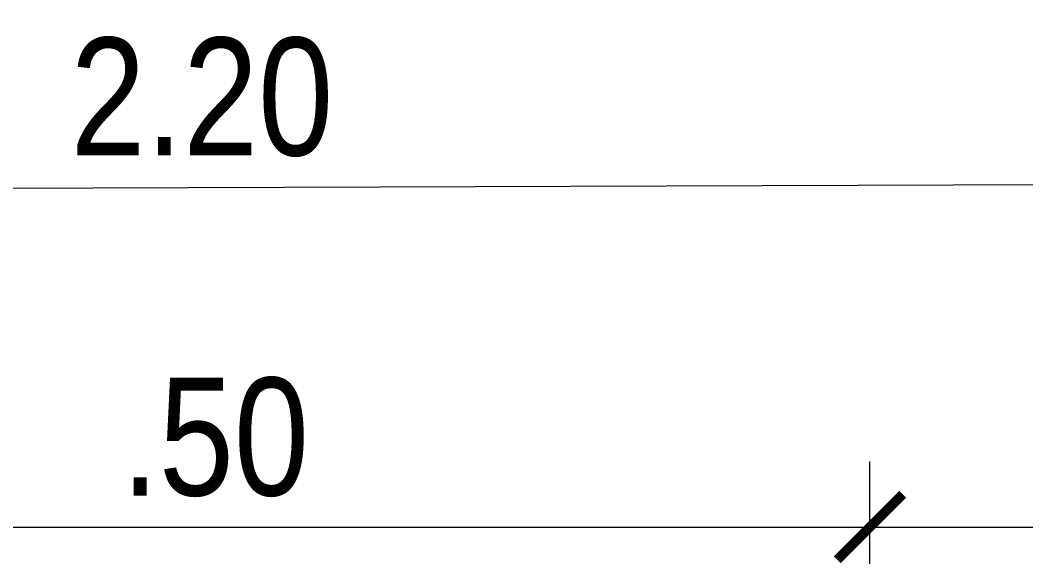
# Model space of a CAD drawing. Header units: metres. Extents: x 0 to 1843, y 1434 to 1492.
# Drawn here: x 1834.5233 to 1834.9073, y 1474.1404 to 1474.3455 of the extents above; entities that cross this region are included whole.
import ezdxf

# ---------------------------------------------------------------- set-up
doc = ezdxf.new("R2010")
doc.units = ezdxf.units.M
doc.header["$LTSCALE"] = 0.005
doc.layers.add('-Acotado', color=251, linetype='Continuous', lineweight=5)
doc.styles.add('-Arial Narrow', font='ARIALN.TTF')
doc.dimstyles.new('Esc 1_25', dxfattribs={"dimscale": 0.025, "dimtxt": 1.8, "dimasz": 1, "dimexe": 1, "dimexo": 2, "dimgap": 0.45, "dimtad": 2, "dimtih": 1, "dimtoh": 1, "dimzin": 4, "dimdsep": 46, "dimtxsty": '-Arial Narrow', "dimblk": 'ARCHTICK', "dimcen": 1, "dimdle": 1, "dimclrd": 256, "dimclre": 256, "dimclrt": 7, "dimadec": 0, "dimazin": 0, "dimtfac": 1, "dimtix": 1, "dimtmove": 1, "dimatfit": 2, "dimldrblk": 'ARCHTICK', "dimfxl": 1, "dimtolj": 2, "dimlwd": 5, "dimlwe": 0, "dimarcsym": 0})

# ---------------------------------------------------------------- blocks, each defined once
blk = doc.blocks.new('_ArchTick')
at = {"color": 0, "linetype": 'ByBlock', "const_width": 0.15}
blk.add_lwpolyline([(-0.5, -0.5), (0.5, 0.5)], dxfattribs=at)
blk = doc.blocks.new('*D503')
at = {"layer": '-Acotado', "lineweight": 0, "transparency": 16777216}
for p, q in [((1834.34777, 1473.08757), (1834.34777, 1474.1768)), ((1834.84777, 1473.08757), (1834.84777, 1474.1768))]:
    blk.add_line(p, q, dxfattribs=at)
at = {"layer": '-Acotado', "lineweight": 5, "transparency": 16777216}
blk.add_line((1834.32277, 1474.1518), (1834.87277, 1474.1518), dxfattribs=at)
at = {"layer": 'Defpoints', "color": 0, "transparency": 16777216}
for p in [(1834.84777, 1474.1518), (1834.34777, 1473.03757), (1834.84777, 1473.03757)]:
    blk.add_point(p, dxfattribs=at)
at = {"layer": '-Acotado', "lineweight": 5, "transparency": 16777216, "xscale": 0.025, "yscale": 0.025, "zscale": 0.025, "rotation": 180}
blk.add_blockref('_ArchTick', (1834.34777, 1474.1518), dxfattribs=at)
at = {"layer": '-Acotado', "lineweight": 5, "transparency": 16777216, "xscale": 0.025, "yscale": 0.025, "zscale": 0.025}
blk.add_blockref('_ArchTick', (1834.84777, 1474.1518), dxfattribs=at)
at = {"layer": '-Acotado', "color": 7, "transparency": 16777216, "insert": (1834.59777, 1474.18603), "char_height": 0.045, "attachment_point": 5, "style": '-Arial Narrow'}
blk.add_mtext('\\A2;.50', dxfattribs=at)
blk = doc.blocks.new('*D481')
at = {"layer": '-Acotado', "lineweight": 0, "transparency": 16777216}
for p, q in [((1834.84777, 1473.08757), (1834.84777, 1474.1768)), ((1835.19749, 1473.08757), (1835.19749, 1474.1768))]:
    blk.add_line(p, q, dxfattribs=at)
at = {"layer": '-Acotado', "lineweight": 5, "transparency": 16777216}
blk.add_line((1834.82277, 1474.1518), (1835.22249, 1474.1518), dxfattribs=at)
at = {"layer": 'Defpoints', "color": 0, "transparency": 16777216}
for p in [(1835.19749, 1474.1518), (1834.84777, 1473.03757), (1835.19749, 1473.03757)]:
    blk.add_point(p, dxfattribs=at)
at = {"layer": '-Acotado', "lineweight": 5, "transparency": 16777216, "xscale": 0.025, "yscale": 0.025, "zscale": 0.025, "rotation": 180}
blk.add_blockref('_ArchTick', (1834.84777, 1474.1518), dxfattribs=at)
at = {"layer": '-Acotado', "lineweight": 5, "transparency": 16777216, "xscale": 0.025, "yscale": 0.025, "zscale": 0.025}
blk.add_blockref('_ArchTick', (1835.19749, 1474.1518), dxfattribs=at)
at = {"layer": '-Acotado', "color": 7, "transparency": 16777216, "insert": (1835.02263, 1474.18603), "char_height": 0.045, "attachment_point": 5, "style": '-Arial Narrow'}
blk.add_mtext('\\A2;.35', dxfattribs=at)
blk = doc.blocks.new('*D482')
at = {"layer": '-Acotado', "lineweight": 0, "transparency": 16777216}
for p, q in [((1835.69532, 1473.09512), (1835.69115, 1474.31028)), ((1833.49845, 1473.08758), (1833.49428, 1474.30274))]:
    blk.add_line(p, q, dxfattribs=at)
at = {"layer": '-Acotado', "lineweight": 5, "transparency": 16777216}
blk.add_line((1833.46937, 1474.27765), (1835.71624, 1474.28536), dxfattribs=at)
at = {"layer": 'Defpoints', "color": 0, "transparency": 16777216}
for p in [(1835.69124, 1474.28528), (1835.69549, 1473.04512), (1833.49863, 1473.03758)]:
    blk.add_point(p, dxfattribs=at)
at = {"layer": '-Acotado', "lineweight": 5, "transparency": 16777216, "xscale": 0.025, "yscale": 0.025, "zscale": 0.025}
for p, rotation in [((1835.69124, 1474.28528), 0.1966311318336602), ((1833.49437, 1474.27774), 180.1966311318337)]:
    blk.add_blockref('_ArchTick', p, dxfattribs=dict(at, rotation=rotation))
at = {"layer": '-Acotado', "color": 7, "transparency": 16777216, "insert": (1834.59269, 1474.31594), "char_height": 0.045, "attachment_point": 5, "style": '-Arial Narrow'}
blk.add_mtext('\\A2;2.20', dxfattribs=at)

msp = doc.modelspace()

# ---------------------------------------------------------------- dimensions: what is measured, and where the dimension line sits
at = {"layer": '-Acotado'}
for p1, p2, distance, picture, middle in [((1833.49863, 1473.03758), (1835.69549, 1473.04512), 1.24016, '*D482', (1834.59269, 1474.31594)), ((1834.84777, 1473.03757), (1835.19749, 1473.03757), 1.11423, '*D481', (1835.02263, 1474.18603))]:
    dim = msp.add_aligned_dim(p1=p1, p2=p2, distance=distance, dimstyle='Esc 1_25', dxfattribs=at)
    dim.commit()
    dim.dimension.update_dxf_attribs({"geometry": picture, "text_midpoint": middle})
dim = msp.add_linear_dim(base=(1834.84777, 1474.1518), p1=(1834.34777, 1473.03757), p2=(1834.84777, 1473.03757), dimstyle='Esc 1_25', dxfattribs=at)
dim.commit()
dim.dimension.update_dxf_attribs({"geometry": '*D503', "text_midpoint": (1834.59777, 1474.18603)})

doc.saveas('drawing.dxf')
